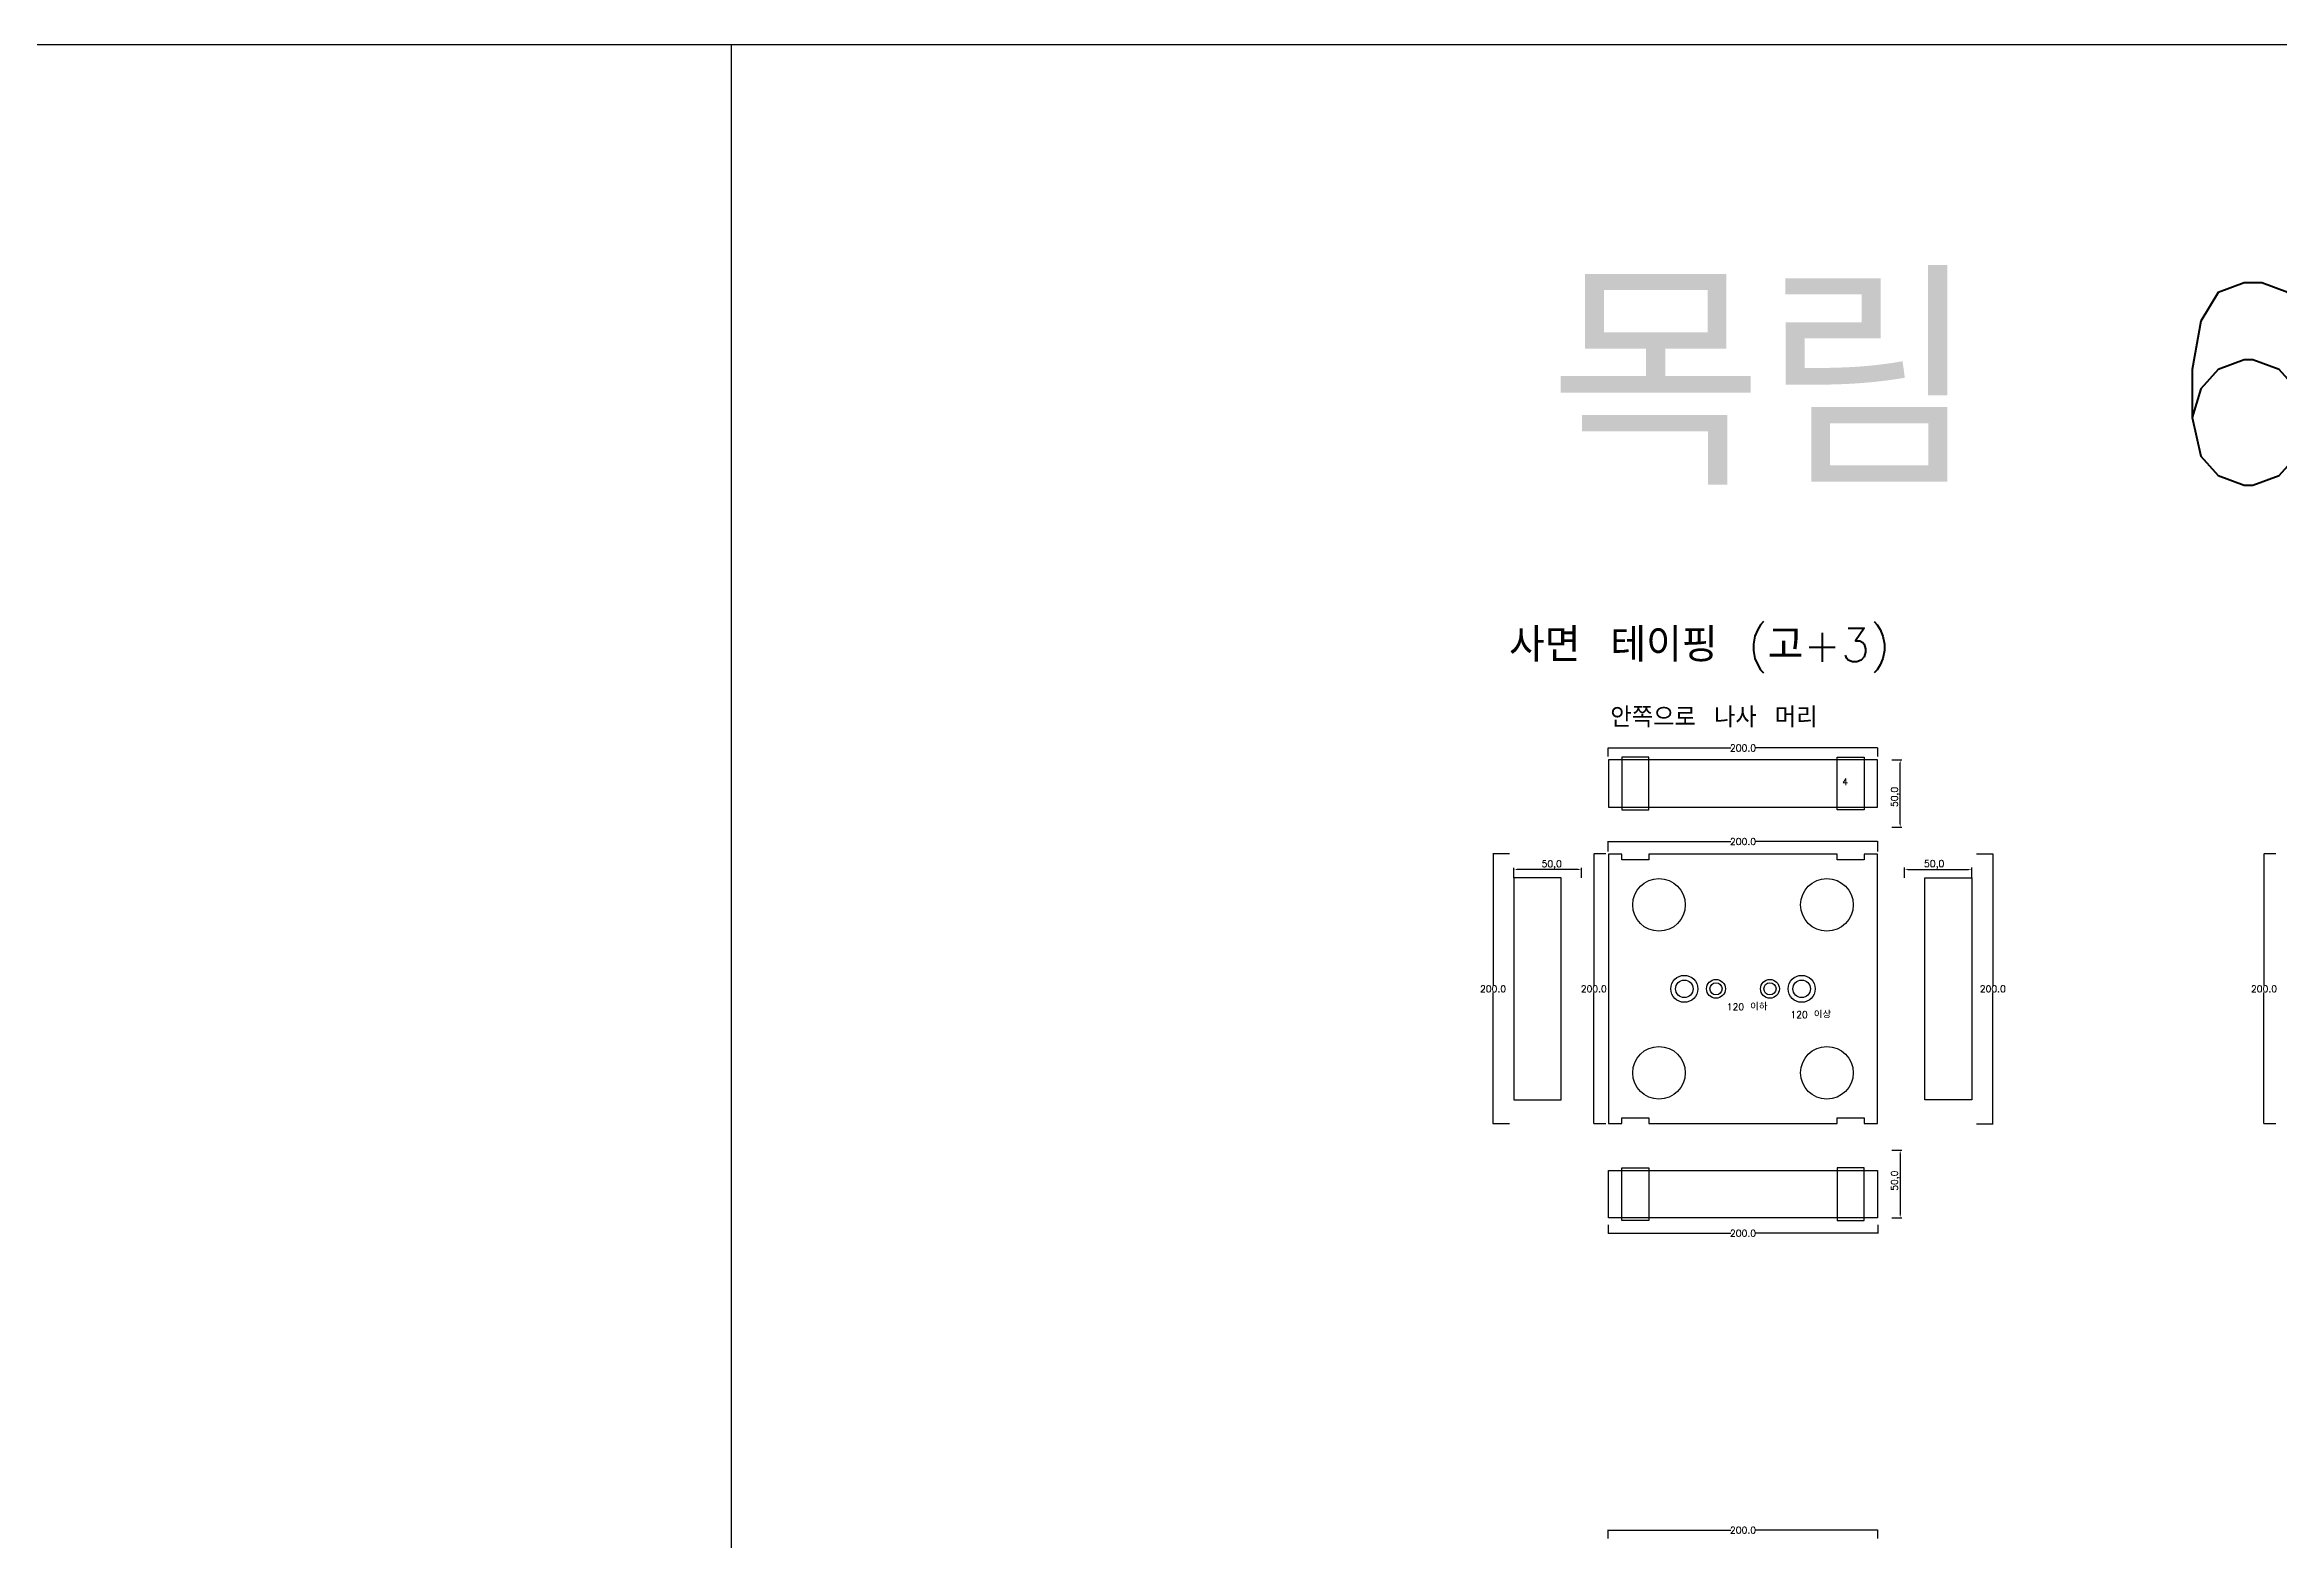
# Model space of a CAD drawing. Header units: millimetres. Extents: x -25 to 19775, y 172 to 9172.
# Drawn here: x 6067 to 7723, y 8063 to 9172 of the extents above; entities that cross this region are included whole.
import ezdxf

# ---------------------------------------------------------------- set-up
doc = ezdxf.new("R2010")
doc.units = ezdxf.units.MM
for name, color, linetype in [('TEXT', 7, 'Continuous'), ('볼트 구멍', 7, 'Continuous'), ('치구', 7, 'Continuous'), ('치수', 7, 'Continuous')]:
    doc.layers.add(name, color=color, linetype=linetype)
doc.styles.get("Standard").update_dxf_attribs({"font": 'txt.shx', "bigfont": 'whgtxt.shx'})
doc.dimstyles.new('ISO-25', dxfattribs={"dimtxt": 2.5, "dimasz": 2.5, "dimexe": 1.25, "dimexo": 0.625, "dimtad": 1, "dimtxsty": 'Standard', "dimcen": 2.5, "dimadec": 0, "dimazin": 0, "dimtfac": 1, "dimtmove": 0, "dimatfit": 3, "dimfxl": 0, "dimarcsym": 0})
doc.dimstyles.get("Standard").update_dxf_attribs({"dimtxt": 7, "dimasz": 0.18, "dimexe": 0.18, "dimexo": 0.0625, "dimgap": 0.09, "dimtad": 0, "dimtih": 1, "dimtoh": 1, "dimdec": 1, "dimzin": 0, "dimdsep": 46, "dimtxsty": 'Standard', "dimcen": 0.09, "dimadec": 0, "dimazin": 0, "dimtfac": 1, "dimtdec": 1, "dimtofl": 0, "dimtmove": 0, "dimatfit": 3, "dimfxl": 0, "dimtolj": 1, "dimtzin": 0, "dimarcsym": 0})

# ---------------------------------------------------------------- blocks, each defined once
blk = doc.blocks.new('*D575')
at = {"layer": 'Defpoints', "color": 0}
for p in [(7152.3, 8571.8), (7140.2, 8371.8), (7152.3, 8371.8)]:
    blk.add_point(p, dxfattribs=at)
at = {"layer": '치수', "color": 0, "lineweight": -2}
for p, q in [((7152.3, 8571.8), (7140.1, 8571.8)), ((7140.2, 8571.6), (7140.2, 8474.4)), ((7140.2, 8372), (7140.2, 8469.2)), ((7152.3, 8371.8), (7140.1, 8371.8))]:
    blk.add_line(p, q, dxfattribs=at)
at = {"layer": '치수', "color": 0}
for points in [[(7140.2, 8571.6), (7140.3, 8571.6), (7140.2, 8571.8)], [(7140.2, 8372), (7140.3, 8372), (7140.2, 8371.8)]]:
    blk.add_solid(points, dxfattribs=at)
at = {"layer": '치수', "color": 0, "insert": (7140.2, 8471.8), "char_height": 5, "attachment_point": 5}
blk.add_mtext('\\A1;200.0', dxfattribs=at)
blk = doc.blocks.new('*D576')
at = {"layer": 'Defpoints', "color": 0}
for p in [(7720.6, 8571.8), (7711.7, 8371.8), (7720.6, 8371.8)]:
    blk.add_point(p, dxfattribs=at)
at = {"layer": '치수', "color": 0, "lineweight": -2}
for p, q in [((7720.5, 8571.8), (7711.5, 8571.8)), ((7711.7, 8571.6), (7711.7, 8474.4)), ((7711.7, 8372), (7711.7, 8469.2)), ((7720.5, 8371.8), (7711.5, 8371.8))]:
    blk.add_line(p, q, dxfattribs=at)
at = {"layer": '치수', "color": 0}
for points in [[(7711.6, 8571.6), (7711.7, 8571.6), (7711.7, 8571.8)], [(7711.6, 8372), (7711.7, 8372), (7711.7, 8371.8)]]:
    blk.add_solid(points, dxfattribs=at)
at = {"layer": '치수', "color": 0, "insert": (7711.7, 8471.8), "char_height": 5, "attachment_point": 5}
blk.add_mtext('\\A1;200.0', dxfattribs=at)
blk = doc.blocks.new('*D577')
at = {"layer": 'Defpoints', "color": 0}
for p in [(7498.6, 8571.8), (7498.6, 8371.8), (7510.7, 8371.8)]:
    blk.add_point(p, dxfattribs=at)
at = {"layer": '치수', "color": 0, "lineweight": -2}
for p, q in [((7498.7, 8571.8), (7510.9, 8571.8)), ((7510.7, 8571.6), (7510.7, 8474.4)), ((7510.7, 8372), (7510.7, 8469.2)), ((7498.7, 8371.8), (7510.9, 8371.8))]:
    blk.add_line(p, q, dxfattribs=at)
at = {"layer": '치수', "color": 0}
for points in [[(7510.6, 8571.6), (7510.7, 8571.6), (7510.7, 8571.8)], [(7510.6, 8372), (7510.7, 8372), (7510.7, 8371.8)]]:
    blk.add_solid(points, dxfattribs=at)
at = {"layer": '치수', "color": 0, "insert": (7510.7, 8471.8), "char_height": 5, "attachment_point": 5}
blk.add_mtext('\\A1;200.0', dxfattribs=at)
blk = doc.blocks.new('*D578')
at = {"layer": 'Defpoints', "color": 0}
for p in [(7224, 8571.8), (7214.9, 8371.8), (7224, 8371.8)]:
    blk.add_point(p, dxfattribs=at)
at = {"layer": '치수', "color": 0, "lineweight": -2}
for p, q in [((7223.9, 8571.8), (7214.8, 8571.8)), ((7214.9, 8571.6), (7214.9, 8474.4)), ((7214.9, 8372), (7214.9, 8469.2)), ((7223.9, 8371.8), (7214.8, 8371.8))]:
    blk.add_line(p, q, dxfattribs=at)
at = {"layer": '치수', "color": 0}
for points in [[(7214.9, 8571.6), (7215, 8571.6), (7214.9, 8571.8)], [(7214.9, 8372), (7215, 8372), (7214.9, 8371.8)]]:
    blk.add_solid(points, dxfattribs=at)
at = {"layer": '치수', "color": 0, "insert": (7214.9, 8471.8), "char_height": 5, "attachment_point": 5}
blk.add_mtext('\\A1;200.0', dxfattribs=at)
blk = doc.blocks.new('*D579')
at = {"layer": 'Defpoints', "color": 0}
for p in [(7225.5, 8297), (7425.5, 8297), (7425.5, 8290.6)]:
    blk.add_point(p, dxfattribs=at)
at = {"layer": '치수', "color": 0, "lineweight": -2}
for p, q in [((7225.5, 8296.9), (7225.5, 8290.4)), ((7225.6, 8290.6), (7316.6, 8290.6)), ((7425.3, 8290.6), (7334.3, 8290.6)), ((7425.5, 8296.9), (7425.5, 8290.4))]:
    blk.add_line(p, q, dxfattribs=at)
at = {"layer": '치수', "color": 0}
for points in [[(7225.6, 8290.6), (7225.6, 8290.5), (7225.5, 8290.6)], [(7425.3, 8290.6), (7425.3, 8290.5), (7425.5, 8290.6)]]:
    blk.add_solid(points, dxfattribs=at)
at = {"layer": '치수', "color": 0, "insert": (7325.5, 8290.6), "char_height": 5, "attachment_point": 5}
blk.add_mtext('\\A1;200.0', dxfattribs=at)
blk = doc.blocks.new('*D580')
at = {"layer": 'Defpoints', "color": 0}
for p in [(7435.1, 8352.1), (7435.1, 8302.1), (7442, 8302.1)]:
    blk.add_point(p, dxfattribs=at)
at = {"layer": '치수', "color": 0, "lineweight": -2}
for p, q in [((7435.8, 8352.1), (7443.3, 8352.1)), ((7442, 8349.6), (7442, 8304.6)), ((7435.8, 8302.1), (7443.3, 8302.1))]:
    blk.add_line(p, q, dxfattribs=at)
at = {"layer": '치수', "color": 0}
for points in [[(7441.6, 8349.6), (7442.5, 8349.6), (7442, 8352.1)], [(7441.6, 8304.6), (7442.5, 8304.6), (7442, 8302.1)]]:
    blk.add_solid(points, dxfattribs=at)
at = {"layer": '치수', "color": 0, "insert": (7438.5, 8329.6), "char_height": 5, "attachment_point": 5, "rotation": 90}
blk.add_mtext('50,0', dxfattribs=at)
blk = doc.blocks.new('*D582')
at = {"layer": 'Defpoints', "color": 0}
for p in [(7425.5, 8070.5), (7225.5, 8064.1), (7425.5, 8064.1)]:
    blk.add_point(p, dxfattribs=at)
at = {"layer": '치수', "color": 0, "lineweight": -2}
for p, q in [((7225.5, 8064.2), (7225.5, 8070.7)), ((7225.6, 8070.5), (7316.6, 8070.5)), ((7425.3, 8070.5), (7334.3, 8070.5)), ((7425.5, 8064.2), (7425.5, 8070.7))]:
    blk.add_line(p, q, dxfattribs=at)
at = {"layer": '치수', "color": 0}
for points in [[(7225.6, 8070.5), (7225.6, 8070.5), (7225.5, 8070.5)], [(7425.3, 8070.5), (7425.3, 8070.5), (7425.5, 8070.5)]]:
    blk.add_solid(points, dxfattribs=at)
at = {"layer": '치수', "color": 0, "insert": (7325.5, 8070.5), "char_height": 5, "attachment_point": 5}
blk.add_mtext('\\A1;200.0', dxfattribs=at)
blk = doc.blocks.new('*D584')
at = {"layer": 'Defpoints', "color": 0}
for p in [(7445.2, 8553.6), (7495.2, 8560.4), (7495.2, 8553.6)]:
    blk.add_point(p, dxfattribs=at)
at = {"layer": '치수', "color": 0, "lineweight": -2}
for p, q in [((7445.2, 8554.2), (7445.2, 8561.7)), ((7447.7, 8560.4), (7492.7, 8560.4)), ((7495.2, 8554.2), (7495.2, 8561.7))]:
    blk.add_line(p, q, dxfattribs=at)
at = {"layer": '치수', "color": 0}
for points in [[(7447.7, 8560.8), (7447.7, 8560), (7445.2, 8560.4)], [(7492.7, 8560.8), (7492.7, 8560), (7495.2, 8560.4)]]:
    blk.add_solid(points, dxfattribs=at)
at = {"layer": '치수', "color": 0, "insert": (7467.2, 8563.9), "char_height": 5, "attachment_point": 5}
blk.add_mtext('50,0', dxfattribs=at)
blk = doc.blocks.new('*D585')
at = {"layer": 'Defpoints', "color": 0}
for p in [(7435.1, 8641.6), (7442, 8641.6), (7435.1, 8591.6)]:
    blk.add_point(p, dxfattribs=at)
at = {"layer": '치수', "color": 0, "lineweight": -2}
for p, q in [((7435.8, 8641.6), (7443.3, 8641.6)), ((7442, 8594.1), (7442, 8639.1)), ((7435.8, 8591.6), (7443.3, 8591.6))]:
    blk.add_line(p, q, dxfattribs=at)
at = {"layer": '치수', "color": 0}
for points in [[(7441.6, 8639.1), (7442.5, 8639.1), (7442, 8641.6)], [(7441.6, 8594.1), (7442.5, 8594.1), (7442, 8591.6)]]:
    blk.add_solid(points, dxfattribs=at)
at = {"layer": '치수', "color": 0, "insert": (7438.5, 8614.1), "char_height": 5, "attachment_point": 5, "rotation": 90}
blk.add_mtext('50,0', dxfattribs=at)
blk = doc.blocks.new('*D586')
at = {"layer": 'Defpoints', "color": 0}
for p in [(7425.5, 8581), (7225.5, 8573.6), (7425.5, 8573.6)]:
    blk.add_point(p, dxfattribs=at)
at = {"layer": '치수', "color": 0, "lineweight": -2}
for p, q in [((7225.5, 8573.7), (7225.5, 8581.2)), ((7225.6, 8581), (7316.6, 8581)), ((7425.3, 8581), (7334.3, 8581)), ((7425.5, 8573.7), (7425.5, 8581.2))]:
    blk.add_line(p, q, dxfattribs=at)
at = {"layer": '치수', "color": 0}
for points in [[(7225.6, 8581.1), (7225.6, 8581), (7225.5, 8581)], [(7425.3, 8581.1), (7425.3, 8581), (7425.5, 8581)]]:
    blk.add_solid(points, dxfattribs=at)
at = {"layer": '치수', "color": 0, "insert": (7325.5, 8581), "char_height": 5, "attachment_point": 5}
blk.add_mtext('\\A1;200.0', dxfattribs=at)
blk = doc.blocks.new('*D587')
at = {"layer": 'Defpoints', "color": 0}
for p in [(7425.5, 8650.4), (7225.5, 8644), (7425.5, 8644)]:
    blk.add_point(p, dxfattribs=at)
at = {"layer": '치수', "color": 0, "lineweight": -2}
for p, q in [((7225.5, 8644.1), (7225.5, 8650.6)), ((7225.6, 8650.4), (7316.6, 8650.4)), ((7425.3, 8650.4), (7334.3, 8650.4)), ((7425.5, 8644.1), (7425.5, 8650.6))]:
    blk.add_line(p, q, dxfattribs=at)
at = {"layer": '치수', "color": 0}
for points in [[(7225.6, 8650.4), (7225.6, 8650.4), (7225.5, 8650.4)], [(7425.3, 8650.4), (7425.3, 8650.4), (7425.5, 8650.4)]]:
    blk.add_solid(points, dxfattribs=at)
at = {"layer": '치수', "color": 0, "insert": (7325.5, 8650.4), "char_height": 5, "attachment_point": 5}
blk.add_mtext('\\A1;200.0', dxfattribs=at)
blk = doc.blocks.new('*D588')
at = {"layer": 'Defpoints', "color": 0}
for p in [(7155.7, 8560.3), (7155.7, 8553.6), (7205.7, 8553.5)]:
    blk.add_point(p, dxfattribs=at)
at = {"layer": '치수', "color": 0, "lineweight": -2}
for p, q in [((7155.7, 8554.2), (7155.7, 8561.6)), ((7203.2, 8560.3), (7158.2, 8560.3)), ((7205.7, 8554.1), (7205.7, 8561.6))]:
    blk.add_line(p, q, dxfattribs=at)
at = {"layer": '치수', "color": 0}
for points in [[(7158.2, 8560.7), (7158.2, 8559.9), (7155.7, 8560.3)], [(7203.2, 8560.7), (7203.2, 8559.9), (7205.7, 8560.3)]]:
    blk.add_solid(points, dxfattribs=at)
at = {"layer": '치수', "color": 0, "insert": (7183.7, 8563.8), "char_height": 5, "attachment_point": 5}
blk.add_mtext('50,0', dxfattribs=at)

msp = doc.modelspace()

# ---------------------------------------------------------------- linework, layer by layer
at = {"layer": 'TEXT', "color": 6}
for p, q in [((19775.462, 9171.825), (-24.538, 9171.825)), ((6575.462, 9171.825), (6575.462, 171.825))]:
    msp.add_line(p, q, dxfattribs=at)
at = {"layer": '볼트 구멍', "color": 2}
for centre, radius in [((7281.962, 8471.825), 10), ((7368.962, 8471.825), 10), ((7305.462, 8471.825), 7), ((7345.462, 8471.825), 7)]:
    msp.add_circle(centre, radius, dxfattribs=at)
at = {"layer": '볼트 구멍', "color": 3}
for centre, radius in [((7281.962, 8471.825), 6.5), ((7305.462, 8471.825), 4.5), ((7345.462, 8471.825), 4.5), ((7368.962, 8471.825), 6.5)]:
    msp.add_circle(centre, radius, dxfattribs=at)
at = {"layer": '치구'}
for points in [[(7225.712, 8606.575), (7425.212, 8606.575), (7425.212, 8641.575), (7225.712, 8641.575)], [(7225.712, 8372.075), (7235.712, 8372.075), (7235.712, 8376.075), (7255.712, 8376.075), (7255.712, 8372.075), (7395.212, 8372.075), (7395.212, 8376.075), (7415.212, 8376.075), (7415.212, 8372.075), (7425.212, 8372.075), (7425.212, 8571.575), (7415.212, 8571.575), (7415.212, 8567.575), (7395.212, 8567.575), (7395.212, 8571.575), (7255.712, 8571.575), (7255.712, 8567.575), (7235.712, 8567.575), (7235.712, 8571.575), (7225.712, 8571.575)], [(7190.712, 8554.175), (7155.712, 8554.175), (7155.712, 8389.475), (7190.712, 8389.475)], [(7460.212, 8554.175), (7495.212, 8554.175), (7495.212, 8389.475), (7460.212, 8389.475)], [(7225.712, 8337.075), (7425.212, 8337.075), (7425.212, 8302.075), (7225.712, 8302.075)]]:
    msp.add_lwpolyline(points, close=True, dxfattribs=at)
at = {"layer": '치구', "color": 1}
for points in [[(7235.712, 8604.575), (7255.712, 8604.575), (7255.712, 8643.572), (7235.712, 8643.572)], [(7415.212, 8604.575), (7395.212, 8604.575), (7395.212, 8643.572), (7415.212, 8643.572)], [(7235.712, 8339.075), (7255.712, 8339.075), (7255.712, 8300.077), (7235.712, 8300.077)], [(7415.212, 8339.075), (7395.212, 8339.075), (7395.212, 8300.077), (7415.212, 8300.077)]]:
    msp.add_lwpolyline(points, close=True, dxfattribs=at)
at = {"layer": '치구'}
for centre in [(7263.212, 8534.075), (7387.712, 8534.075), (7263.212, 8409.575), (7387.712, 8409.575)]:
    msp.add_circle(centre, 19.5, dxfattribs=at)

# ---------------------------------------------------------------- texts
at = {"layer": 'TEXT', "color": 3}
msp.add_text('목림 660/후츠 공용', height=150, dxfattribs=at).set_placement((7181.732, 8845.315))
at = {"layer": 'TEXT', "linetype": 'Continuous'}
msp.add_text('사면 테이핑 (고+3)', height=25, dxfattribs=at).set_placement((7152.064, 8714.343))
at = {"layer": 'TEXT', "color": 1}
for s, height, p in [('안쪽으로 나사 머리', 15, (7227.115, 8665.752)), ('4', 5, (7399.024, 8622.876)), ('120 이하', 5, (7313.482, 8455.937))]:
    msp.add_text(s, height=height, dxfattribs=at).set_placement(p)
at = {"layer": 'TEXT', "color": 6}
msp.add_text('120 이상', height=5, dxfattribs=at).set_placement((7360.669, 8450.175))

# ---------------------------------------------------------------- dimensions: what is measured, and where the dimension line sits
at = {"layer": '치수', "color": 4}
for base, p1, p2, dimstyle, override, picture, middle in [((7425.462, 8650.397), (7225.462, 8644), (7425.462, 8644), 'Standard', {"dimtxt": 5}, '*D587', (7325.462, 8650.397)), ((7495.212, 8560.402), (7445.212, 8553.625), (7495.212, 8553.625), 'ISO-25', {"dimtxt": 5, "dimdec": 1, "dimzin": 0, "dimtdec": 1}, '*D584', (7467.212, 8560.402)), ((7425.462, 8290.564), (7225.462, 8296.961), (7425.462, 8296.961), 'Standard', {"dimtxt": 5}, '*D579', (7325.462, 8290.564)), ((7425.462, 8070.516), (7225.462, 8064.118), (7425.462, 8064.118), 'Standard', {"dimtxt": 5}, '*D582', (7325.462, 8070.516))]:
    dim = msp.add_linear_dim(base=base, p1=p1, p2=p2, dimstyle=dimstyle, override=override, dxfattribs=at)
    dim.commit()
    dim.dimension.update_dxf_attribs({"geometry": picture, "text_midpoint": middle, "dimtype": 160})
for base, p1, p2, angle, picture, middle in [((7442.039, 8641.575), (7435.141, 8591.575), (7435.141, 8641.575), 90, '*D585', (7442.039, 8614.075)), ((7155.712, 8560.302), (7205.712, 8553.525), (7155.712, 8553.625), 180, '*D588', (7183.712, 8560.302)), ((7442.039, 8302.075), (7435.141, 8352.075), (7435.141, 8302.075), 270, '*D580', (7442.039, 8329.575))]:
    dim = msp.add_linear_dim(base=base, p1=p1, p2=p2, angle=angle, dimstyle='ISO-25', override={"dimtxt": 5, "dimdec": 1, "dimzin": 0, "dimtdec": 1}, dxfattribs=at)
    dim.commit()
    dim.dimension.update_dxf_attribs({"geometry": picture, "text_midpoint": middle, "dimtype": 160})
dim = msp.add_linear_dim(base=(7425.462, 8581.047), p1=(7225.462, 8573.65), p2=(7425.462, 8573.65), dimstyle='Standard', override={"dimtxt": 5}, dxfattribs=at)
dim.commit()
dim.dimension.update_dxf_attribs({"geometry": '*D586', "text_midpoint": (7325.462, 8581.047)})
for base, p1, p2, picture, middle in [((7140.244, 8371.825), (7152.313, 8571.825), (7152.313, 8371.825), '*D575', (7140.244, 8471.825)), ((7214.932, 8371.825), (7224.001, 8571.825), (7224.001, 8371.825), '*D578', (7214.932, 8471.825)), ((7510.679, 8371.825), (7498.61, 8571.825), (7498.61, 8371.825), '*D577', (7510.679, 8471.825)), ((7711.666, 8371.825), (7720.57, 8571.825), (7720.57, 8371.825), '*D576', (7711.666, 8471.825))]:
    dim = msp.add_linear_dim(base=base, p1=p1, p2=p2, angle=90, dimstyle='Standard', override={"dimtxt": 5}, dxfattribs=at)
    dim.commit()
    dim.dimension.update_dxf_attribs({"geometry": picture, "text_midpoint": middle})

doc.saveas('drawing.dxf')
